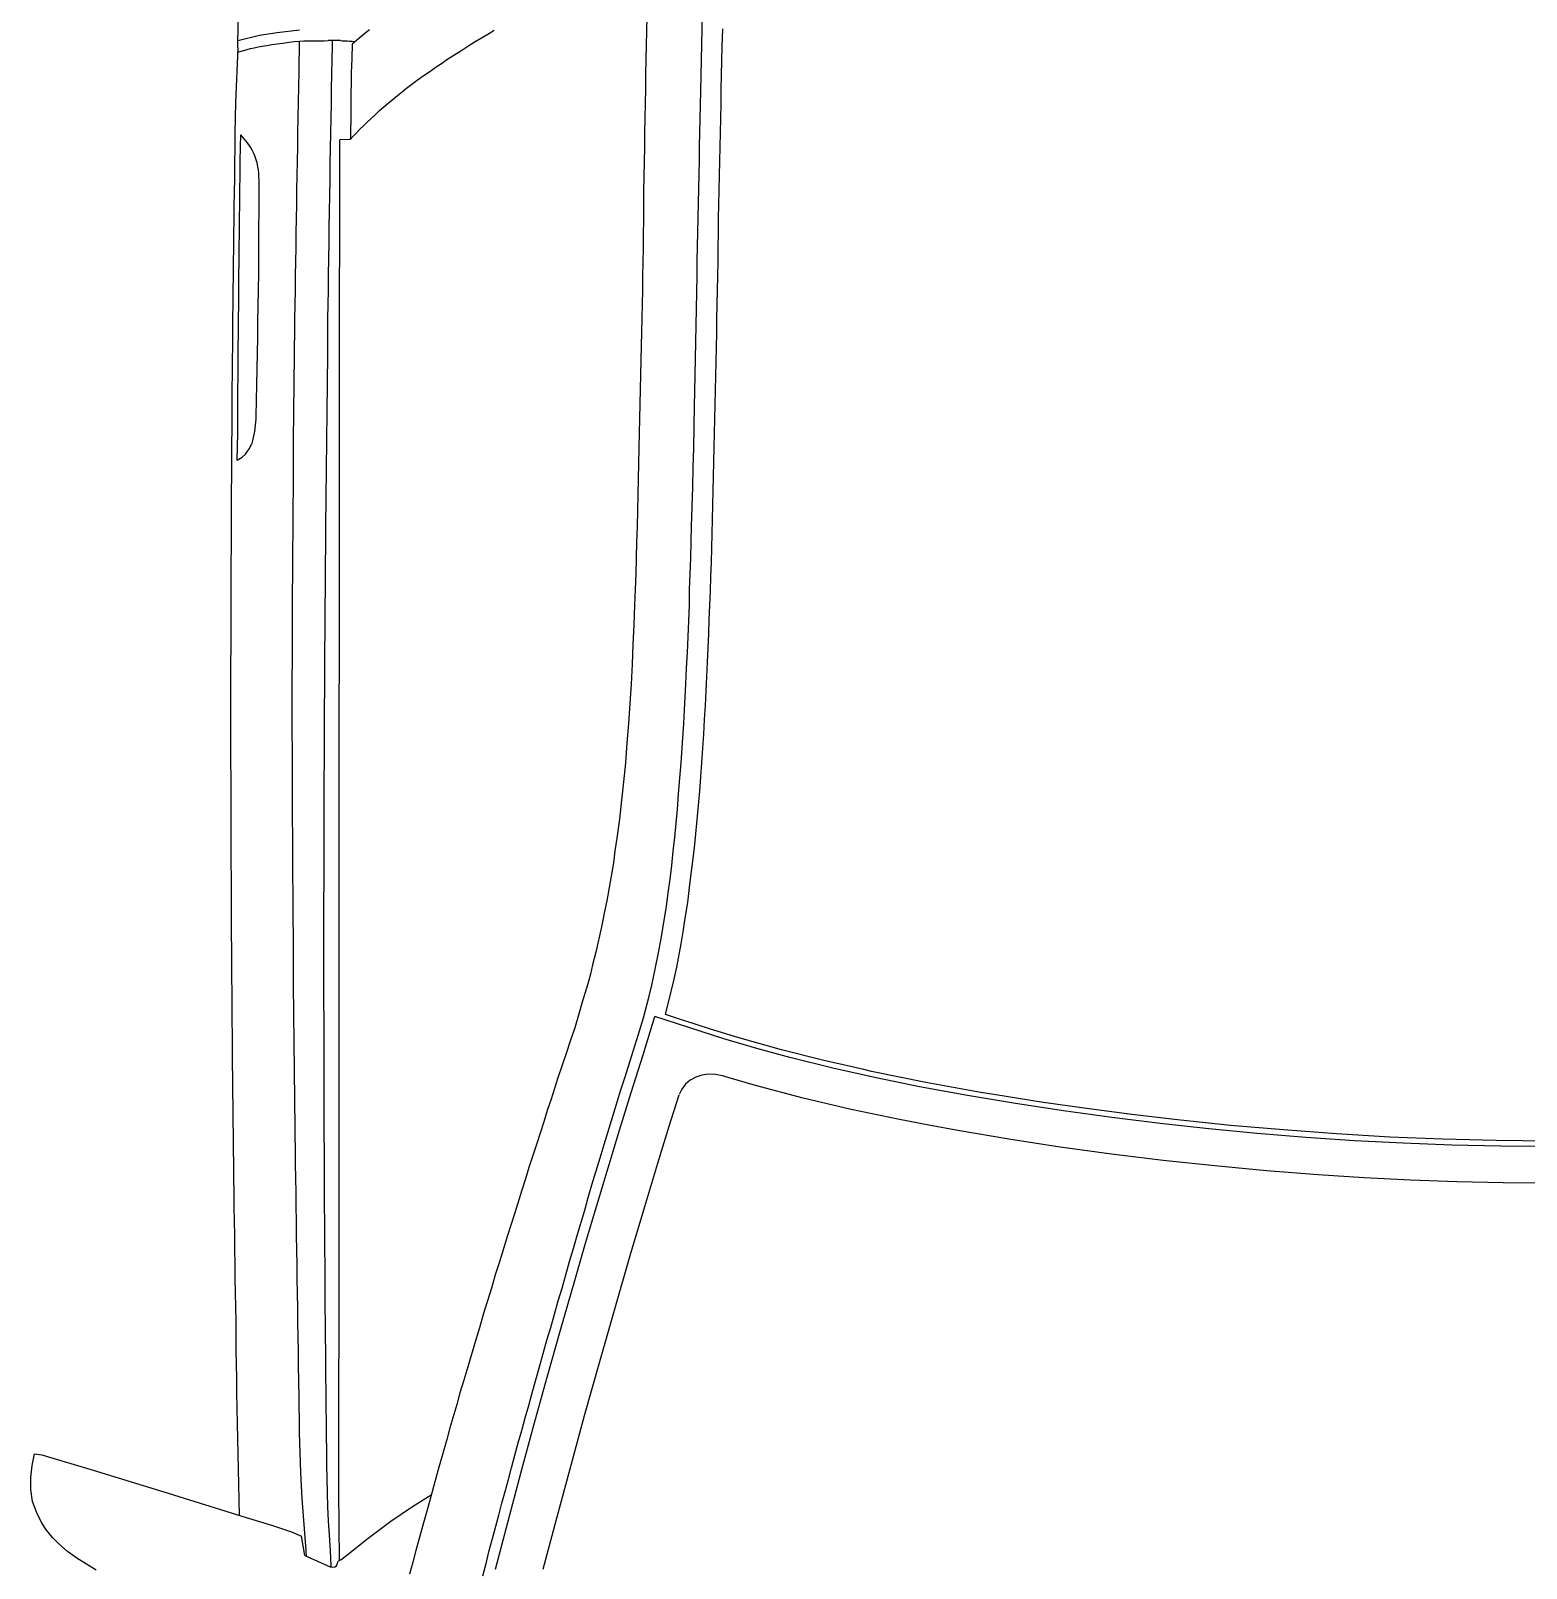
# Model space of a CAD drawing. Header units: millimetres. Extents: x -38686 to 870903, y -23218 to 232707.
# Drawn here: x 35961 to 36910, y 14974 to 15950 of the extents above; entities that cross this region are included whole.
import ezdxf

# ---------------------------------------------------------------- set-up
doc = ezdxf.new("R2010")
doc.units = ezdxf.units.MM
doc.header["$LTSCALE"] = 10
doc.layers.add('40 - Detail Outline', color=142, linetype='Continuous')

msp = doc.modelspace()

# ---------------------------------------------------------------- linework, layer by layer
at = {"layer": '40 - Detail Outline', "color": 252, "linetype": 'Continuous'}
for p, q in [((36092.38, 15938.695), (36092.98, 15986.695)), ((36386.18, 15911.295), (36387.78, 15984.895)), ((36351.98, 15958.295), (36351.78, 15949.295)), ((36117.38, 15948.295), (36106.18, 15946.495)), ((36131.58, 15949.895), (36117.38, 15948.295)), ((36172.98, 15947.895), (36170.38, 15945.695)), ((36175.98, 15950.095), (36172.98, 15947.895)), ((36250.98, 15947.495), (36255.18, 15949.895)), ((36351.78, 15949.295), (36351.58, 15940.495)), ((36399.78, 15939.495), (36400.18, 15950.895)), ((36092.38, 15938.695), (36090.78, 15904.095)), ((36092.254, 15935.973), (36100.38, 15938.295)), ((36106.18, 15946.495), (36092.437, 15943.223)), ((36100.38, 15938.295), (36102.78, 15938.695)), ((36102.78, 15938.695), (36105.18, 15939.295)), ((36105.18, 15939.295), (36107.78, 15939.895)), ((36107.78, 15939.895), (36110.78, 15940.295)), ((36110.78, 15940.295), (36113.98, 15940.895)), ((36113.98, 15940.895), (36117.38, 15941.295)), ((36117.38, 15941.295), (36120.98, 15941.695)), ((36120.98, 15941.695), (36124.98, 15942.295)), ((36124.98, 15942.295), (36128.18, 15942.695)), ((36128.18, 15942.695), (36131.58, 15942.895)), ((36131.18, 15923.695), (36131.58, 15942.895)), ((36131.58, 15942.895), (36134.18, 15943.095)), ((36134.18, 15943.095), (36139.38, 15943.095)), ((36139.38, 15943.095), (36141.98, 15943.295)), ((36141.98, 15943.295), (36147.18, 15943.295)), ((36147.18, 15943.295), (36149.78, 15943.495)), ((36157.58, 15943.495), (36149.78, 15943.495)), ((36151.78, 15912.695), (36152.38, 15940.295)), ((36152.38, 15940.295), (36152.38, 15943.495)), ((36157.58, 15943.495), (36158.58, 15943.295)), ((36158.58, 15943.295), (36159.78, 15943.095)), ((36159.78, 15943.095), (36161.98, 15943.095)), ((36161.98, 15943.095), (36163.18, 15942.895)), ((36163.18, 15942.895), (36164.98, 15942.895)), ((36164.98, 15941.095), (36164.78, 15931.895)), ((36167.58, 15943.495), (36164.98, 15941.095)), ((36164.98, 15942.895), (36165.78, 15942.695)), ((36165.78, 15942.695), (36166.78, 15942.695)), ((36170.38, 15945.695), (36167.58, 15943.495)), ((36233.98, 15936.895), (36238.38, 15939.895)), ((36238.38, 15939.895), (36242.98, 15942.695)), ((36242.98, 15942.695), (36250.98, 15947.495)), ((36351.58, 15940.495), (36351.38, 15931.295)), ((36399.58, 15930.495), (36399.78, 15939.495)), ((36164.78, 15931.895), (36164.38, 15922.695)), ((36218.18, 15926.695), (36221.58, 15928.895)), ((36221.58, 15928.895), (36224.98, 15931.295)), ((36224.98, 15931.295), (36229.38, 15934.095)), ((36229.38, 15934.095), (36233.98, 15936.895)), ((36351.38, 15931.295), (36351.18, 15921.895)), ((36399.38, 15921.295), (36399.58, 15930.495)), ((36130.98, 15913.895), (36131.18, 15923.695)), ((36164.38, 15922.695), (36163.98, 15904.295)), ((36205.38, 15917.495), (36208.58, 15919.895)), ((36208.58, 15919.895), (36214.98, 15924.295)), ((36214.98, 15924.295), (36218.18, 15926.695)), ((36351.18, 15921.895), (36351.18, 15912.695)), ((36399.18, 15912.295), (36399.38, 15921.295)), ((36130.78, 15904.295), (36130.98, 15913.895)), ((36151.78, 15903.295), (36151.78, 15912.695)), ((36193.78, 15908.495), (36196.58, 15910.895)), ((36196.58, 15910.895), (36199.38, 15913.095)), ((36199.38, 15913.095), (36205.38, 15917.495)), ((36351.18, 15912.695), (36350.98, 15903.495)), ((36385.38, 15876.095), (36386.18, 15911.295)), ((36399.18, 15903.095), (36399.18, 15912.295)), ((36090.78, 15904.095), (36090.38, 15884.895)), ((36130.58, 15894.495), (36130.78, 15904.295)), ((36151.38, 15884.895), (36151.78, 15903.295)), ((36163.98, 15904.295), (36163.98, 15894.695)), ((36182.18, 15898.895), (36187.78, 15903.695)), ((36187.78, 15903.695), (36193.78, 15908.495)), ((36350.98, 15903.495), (36350.78, 15894.095)), ((36398.98, 15894.095), (36399.18, 15903.095)), ((36130.38, 15884.895), (36130.58, 15894.495)), ((36163.98, 15894.695), (36163.78, 15884.895)), ((36171.98, 15889.095), (36174.38, 15891.495)), ((36174.38, 15891.495), (36179.58, 15896.295)), ((36179.58, 15896.295), (36182.18, 15898.895)), ((36350.78, 15894.095), (36350.58, 15884.895)), ((36398.78, 15884.895), (36398.98, 15894.095)), ((36090.38, 15884.895), (36090.38, 15875.295)), ((36093.98, 15875.895), (36094.151, 15883.57)), ((36098.38, 15878.495), (36094.151, 15883.57)), ((36130.38, 15875.895), (36130.38, 15884.895)), ((36150.98, 15864.895), (36151.38, 15884.895)), ((36162.98, 15880.495), (36157.18, 15880.295)), ((36157.18, 15804.095), (36157.18, 15880.295)), ((36162.98, 15880.695), (36163.78, 15880.695)), ((36163.78, 15884.895), (36163.78, 15880.695)), ((36163.78, 15880.695), (36165.78, 15882.895)), ((36165.78, 15882.895), (36167.78, 15884.895)), ((36167.78, 15884.895), (36169.78, 15887.095)), ((36169.78, 15887.095), (36171.98, 15889.095)), ((36350.58, 15884.895), (36350.58, 15875.695)), ((36398.58, 15875.895), (36398.78, 15884.895)), ((36090.38, 15875.295), (36090.18, 15865.695)), ((36093.78, 15866.695), (36093.98, 15875.895)), ((36100.38, 15875.695), (36098.38, 15878.495)), ((36101.38, 15873.895), (36100.38, 15875.695)), ((36102.58, 15871.695), (36101.38, 15873.895)), ((36103.18, 15870.095), (36102.58, 15871.695)), ((36103.98, 15867.695), (36103.18, 15870.095)), ((36130.18, 15866.695), (36130.38, 15875.895)), ((36350.58, 15875.695), (36350.38, 15866.295)), ((36385.38, 15867.295), (36385.38, 15876.095)), ((36398.38, 15866.695), (36398.58, 15875.895)), ((36090.18, 15865.695), (36090.18, 15855.895)), ((36093.78, 15857.695), (36093.78, 15866.695)), ((36104.58, 15865.695), (36103.98, 15867.695)), ((36104.98, 15863.295), (36104.58, 15865.695)), ((36105.38, 15861.295), (36104.98, 15863.295)), ((36105.58, 15858.895), (36105.38, 15861.295)), ((36129.98, 15857.695), (36130.18, 15866.695)), ((36150.98, 15854.895), (36150.98, 15864.895)), ((36350.38, 15866.295), (36349.98, 15847.895)), ((36385.18, 15858.495), (36385.38, 15867.295)), ((36398.18, 15857.695), (36398.38, 15866.695)), ((36090.18, 15855.895), (36089.78, 15838.295)), ((36093.58, 15848.495), (36093.78, 15857.695)), ((36105.78, 15856.895), (36105.58, 15858.895)), ((36105.98, 15854.695), (36105.78, 15856.895)), ((36105.98, 15833.895), (36105.98, 15854.695)), ((36129.78, 15848.495), (36129.98, 15857.695)), ((36150.38, 15824.895), (36150.98, 15854.895)), ((36383.98, 15803.295), (36385.18, 15858.495)), ((36397.98, 15848.495), (36398.18, 15857.695)), ((36093.58, 15839.495), (36093.58, 15848.495)), ((36129.78, 15839.495), (36129.78, 15848.495)), ((36349.98, 15847.895), (36349.98, 15838.495)), ((36397.78, 15839.495), (36397.98, 15848.495)), ((36089.78, 15838.295), (36089.78, 15829.295)), ((36093.38, 15830.295), (36093.58, 15839.495)), ((36105.78, 15825.695), (36105.98, 15833.895)), ((36129.58, 15830.295), (36129.78, 15839.495)), ((36349.98, 15838.495), (36349.78, 15829.295)), ((36397.58, 15830.295), (36397.78, 15839.495)), ((36089.78, 15829.295), (36089.58, 15820.495)), ((36093.18, 15812.095), (36093.38, 15821.295)), ((36093.38, 15821.295), (36093.38, 15830.295)), ((36105.78, 15817.495), (36105.78, 15825.695)), ((36129.38, 15821.295), (36129.58, 15830.295)), ((36129.38, 15812.095), (36129.38, 15821.295)), ((36150.38, 15814.895), (36150.38, 15824.895)), ((36349.78, 15829.295), (36349.58, 15820.495)), ((36397.38, 15812.095), (36397.58, 15821.295)), ((36397.58, 15821.295), (36397.58, 15830.295)), ((36089.58, 15811.495), (36089.38, 15802.695)), ((36089.58, 15820.495), (36089.58, 15811.495)), ((36093.18, 15803.095), (36093.18, 15812.095)), ((36105.58, 15806.695), (36105.78, 15817.495)), ((36128.98, 15794.095), (36129.38, 15812.095)), ((36149.98, 15794.895), (36150.38, 15814.895)), ((36349.58, 15811.495), (36349.18, 15793.895)), ((36349.58, 15820.495), (36349.58, 15811.495)), ((36397.18, 15803.095), (36397.38, 15812.095)), ((36089.38, 15802.695), (36089.38, 15793.895)), ((36092.98, 15794.095), (36093.18, 15803.095)), ((36105.58, 15795.895), (36105.58, 15806.695)), ((36156.98, 15794.495), (36157.18, 15804.095)), ((36383.98, 15794.095), (36383.98, 15803.295)), ((36396.98, 15793.895), (36397.18, 15803.095)), ((36089.38, 15793.895), (36089.18, 15784.895)), ((36092.98, 15775.895), (36092.98, 15794.095)), ((36105.38, 15784.895), (36105.58, 15795.895)), ((36128.98, 15784.895), (36128.98, 15794.095)), ((36149.98, 15784.895), (36149.98, 15794.895)), ((36156.98, 15539.495), (36156.98, 15794.495)), ((36349.18, 15793.895), (36349.18, 15784.895)), ((36382.38, 15720.495), (36383.98, 15794.095)), ((36396.58, 15775.895), (36396.98, 15793.895)), ((36089.18, 15784.895), (36089.18, 15776.095)), ((36104.98, 15764.895), (36105.38, 15784.895)), ((36128.78, 15775.895), (36128.98, 15784.895)), ((36149.78, 15775.895), (36149.98, 15784.895)), ((36349.18, 15784.895), (36348.98, 15776.095)), ((36089.18, 15776.095), (36088.98, 15767.095)), ((36092.78, 15766.695), (36092.98, 15775.895)), ((36128.58, 15766.695), (36128.78, 15775.895)), ((36149.58, 15766.695), (36149.78, 15775.895)), ((36348.98, 15776.095), (36348.78, 15767.095)), ((36396.38, 15766.695), (36396.58, 15775.895)), ((36088.98, 15767.095), (36088.98, 15749.295)), ((36092.78, 15757.695), (36092.78, 15766.695)), ((36104.98, 15754.895), (36104.98, 15764.895)), ((36128.58, 15757.695), (36128.58, 15766.695)), ((36149.58, 15757.695), (36149.58, 15766.695)), ((36348.78, 15767.095), (36348.38, 15749.495)), ((36396.38, 15757.695), (36396.38, 15766.695)), ((36092.58, 15748.495), (36092.78, 15757.695)), ((36104.18, 15714.895), (36104.98, 15754.895)), ((36128.38, 15748.495), (36128.58, 15757.695)), ((36149.38, 15748.495), (36149.58, 15757.695)), ((36396.18, 15748.695), (36396.38, 15757.695)), ((36088.98, 15749.295), (36088.78, 15740.495)), ((36092.58, 15730.495), (36092.58, 15748.495)), ((36128.38, 15739.495), (36128.38, 15748.495)), ((36149.38, 15739.495), (36149.38, 15748.495)), ((36348.38, 15749.495), (36348.18, 15740.495)), ((36395.98, 15739.495), (36396.18, 15748.695)), ((36088.78, 15740.495), (36088.78, 15731.695)), ((36128.18, 15730.295), (36128.38, 15739.495)), ((36149.18, 15730.295), (36149.38, 15739.495)), ((36348.18, 15740.495), (36347.98, 15731.295)), ((36395.78, 15730.495), (36395.98, 15739.495)), ((36088.78, 15731.695), (36088.58, 15722.695)), ((36092.38, 15721.295), (36092.58, 15730.495)), ((36128.18, 15721.295), (36128.18, 15730.295)), ((36149.18, 15721.295), (36149.18, 15730.295)), ((36347.98, 15731.295), (36347.78, 15721.895)), ((36395.58, 15721.295), (36395.78, 15730.495)), ((36088.58, 15722.695), (36088.58, 15699.495)), ((36092.38, 15694.095), (36092.38, 15721.295)), ((36103.98, 15705.095), (36104.18, 15714.895)), ((36127.98, 15712.095), (36128.18, 15721.295)), ((36148.98, 15712.095), (36149.18, 15721.295)), ((36347.78, 15721.895), (36347.38, 15703.495)), ((36382.18, 15711.495), (36382.38, 15720.495)), ((36395.38, 15712.295), (36395.58, 15721.295)), ((36103.98, 15703.095), (36103.98, 15705.095)), ((36127.98, 15703.095), (36127.98, 15712.095)), ((36148.98, 15703.095), (36148.98, 15712.095)), ((36381.98, 15698.095), (36382.18, 15711.495)), ((36395.18, 15703.095), (36395.38, 15712.295)), ((36088.58, 15699.495), (36088.38, 15684.895)), ((36092.008, 15676.992), (36092.38, 15694.095)), ((36102.38, 15691.295), (36103.18, 15695.295)), ((36103.18, 15695.295), (36103.58, 15699.295)), ((36103.58, 15699.295), (36103.78, 15701.095)), ((36103.78, 15701.095), (36103.98, 15703.095)), ((36127.78, 15694.095), (36127.98, 15703.095)), ((36127.78, 15684.895), (36127.78, 15694.095)), ((36148.78, 15694.095), (36148.98, 15703.095)), ((36148.78, 15684.895), (36148.78, 15694.095)), ((36347.18, 15694.095), (36346.98, 15684.895)), ((36347.38, 15703.495), (36347.18, 15694.095)), ((36381.78, 15684.895), (36381.98, 15698.095)), ((36394.78, 15684.895), (36394.98, 15694.095)), ((36394.98, 15694.095), (36395.18, 15703.095)), ((36088.38, 15684.695), (36088.38, 15666.695)), ((36098.38, 15682.695), (36099.78, 15684.495)), ((36099.78, 15684.495), (36100.18, 15685.495)), ((36100.18, 15685.495), (36100.78, 15686.495)), ((36100.78, 15686.495), (36101.38, 15687.895)), ((36101.38, 15687.895), (36101.78, 15689.495)), ((36101.78, 15689.495), (36102.38, 15691.295)), ((36127.58, 15675.895), (36127.78, 15684.895)), ((36148.58, 15675.895), (36148.78, 15684.895)), ((36346.98, 15684.895), (36346.58, 15664.895)), ((36381.38, 15672.495), (36381.78, 15684.895)), ((36394.58, 15675.895), (36394.78, 15684.895)), ((36092.008, 15676.992), (36095.18, 15678.895)), ((36095.18, 15678.895), (36097.18, 15680.895)), ((36097.18, 15680.895), (36098.38, 15682.695)), ((36127.58, 15657.695), (36127.58, 15675.895)), ((36148.58, 15666.695), (36148.58, 15675.895)), ((36394.38, 15666.695), (36394.58, 15675.895)), ((36088.38, 15666.695), (36088.18, 15657.495)), ((36148.38, 15657.695), (36148.58, 15666.695)), ((36346.58, 15664.895), (36346.18, 15654.895)), ((36381.18, 15659.895), (36381.38, 15672.495)), ((36394.18, 15657.695), (36394.38, 15666.695)), ((36088.18, 15657.495), (36088.18, 15621.295)), ((36127.38, 15648.495), (36127.58, 15657.695)), ((36148.38, 15648.495), (36148.38, 15657.695)), ((36380.38, 15635.095), (36381.18, 15659.895)), ((36393.98, 15648.495), (36394.18, 15657.695)), ((36127.38, 15630.295), (36127.38, 15648.495)), ((36148.18, 15639.495), (36148.38, 15648.495)), ((36346.18, 15654.895), (36345.78, 15634.895)), ((36393.58, 15639.495), (36393.98, 15648.495)), ((36148.18, 15621.295), (36148.18, 15639.495)), ((36393.38, 15630.295), (36393.58, 15639.495)), ((36127.18, 15621.295), (36127.38, 15630.295)), ((36345.78, 15634.895), (36345.38, 15624.895)), ((36380.18, 15625.095), (36380.38, 15635.095)), ((36393.18, 15621.295), (36393.38, 15630.295)), ((36088.18, 15621.295), (36087.98, 15612.095)), ((36127.18, 15603.095), (36127.18, 15621.295)), ((36147.98, 15612.095), (36148.18, 15621.295)), ((36345.38, 15624.895), (36344.98, 15604.895)), ((36379.98, 15614.895), (36380.18, 15625.095)), ((36392.98, 15612.095), (36393.18, 15621.295)), ((36087.98, 15612.095), (36087.98, 15557.695)), ((36147.98, 15594.095), (36147.98, 15612.095)), ((36379.18, 15594.895), (36379.98, 15614.895)), ((36392.58, 15603.095), (36392.98, 15612.095)), ((36126.98, 15594.095), (36127.18, 15603.095)), ((36344.98, 15604.895), (36344.18, 15584.895)), ((36392.38, 15593.895), (36392.58, 15603.095)), ((36126.98, 15548.495), (36126.98, 15594.095)), ((36147.78, 15584.895), (36147.98, 15594.095)), ((36378.98, 15584.895), (36379.18, 15594.895)), ((36391.58, 15575.895), (36392.38, 15593.895)), ((36147.78, 15566.695), (36147.78, 15584.895)), ((36344.18, 15584.895), (36343.78, 15572.495)), ((36377.78, 15554.895), (36378.98, 15584.895)), ((36343.78, 15572.495), (36343.18, 15559.895)), ((36391.38, 15566.695), (36391.58, 15575.895)), ((36087.98, 15557.695), (36087.78, 15548.495)), ((36147.58, 15557.695), (36147.78, 15566.695)), ((36147.58, 15530.295), (36147.58, 15557.695)), ((36343.18, 15559.895), (36342.58, 15547.495)), ((36390.58, 15548.695), (36391.38, 15566.695)), ((36087.78, 15548.495), (36087.78, 15484.895)), ((36126.78, 15539.495), (36126.98, 15548.495)), ((36377.18, 15544.895), (36377.78, 15554.895)), ((36390.18, 15539.495), (36390.58, 15548.695)), ((36126.78, 15503.095), (36126.78, 15539.495)), ((36156.78, 15530.295), (36156.98, 15539.495)), ((36342.58, 15547.495), (36341.98, 15534.895)), ((36376.78, 15534.895), (36377.18, 15544.895)), ((36389.58, 15530.495), (36390.18, 15539.495)), ((36147.38, 15521.295), (36147.58, 15530.295)), ((36156.78, 15321.295), (36156.78, 15530.295)), ((36341.98, 15534.895), (36341.18, 15522.495)), ((36376.18, 15522.495), (36376.78, 15534.895)), ((36389.18, 15521.295), (36389.58, 15530.495)), ((36147.38, 15484.895), (36147.38, 15521.295)), ((36341.18, 15522.495), (36340.38, 15509.895)), ((36375.38, 15509.895), (36376.18, 15522.495)), ((36388.58, 15512.295), (36389.18, 15521.295)), ((36340.38, 15509.895), (36339.38, 15497.495)), ((36374.58, 15497.495), (36375.38, 15509.895)), ((36388.18, 15503.095), (36388.58, 15512.295)), ((36126.98, 15494.095), (36126.78, 15503.095)), ((36387.58, 15494.095), (36388.18, 15503.095)), ((36126.98, 15448.495), (36126.98, 15494.095)), ((36339.38, 15497.495), (36338.38, 15484.895)), ((36373.78, 15484.895), (36374.58, 15497.495)), ((36386.98, 15484.895), (36387.58, 15494.095)), ((36087.78, 15484.895), (36087.98, 15475.895)), ((36147.18, 15475.495), (36147.38, 15484.895)), ((36338.38, 15484.895), (36337.18, 15472.895)), ((36372.98, 15475.095), (36373.78, 15484.895)), ((36386.18, 15475.895), (36386.98, 15484.895)), ((36087.98, 15475.895), (36087.98, 15421.295)), ((36147.18, 15409.095), (36147.18, 15475.495)), ((36337.18, 15472.895), (36335.98, 15461.095)), ((36372.18, 15465.095), (36372.98, 15475.095)), ((36385.58, 15466.895), (36386.18, 15475.895)), ((36335.98, 15461.095), (36334.58, 15449.095)), ((36371.38, 15455.295), (36372.18, 15465.095)), ((36383.18, 15439.895), (36385.58, 15466.895)), ((36370.58, 15446.495), (36371.38, 15455.295)), ((36127.18, 15439.495), (36126.98, 15448.495)), ((36334.58, 15449.095), (36332.98, 15437.095)), ((36369.78, 15437.495), (36370.58, 15446.495)), ((36127.18, 15412.095), (36127.18, 15439.495)), ((36332.98, 15437.095), (36331.78, 15429.095)), ((36368.78, 15428.695), (36369.78, 15437.495)), ((36379.38, 15407.695), (36382.18, 15430.895)), ((36382.18, 15430.895), (36383.18, 15439.895)), ((36087.98, 15421.295), (36088.18, 15412.095)), ((36330.78, 15421.295), (36326.58, 15397.295)), ((36331.78, 15429.095), (36330.78, 15421.295)), ((36367.78, 15419.695), (36368.78, 15428.695)), ((36088.18, 15412.095), (36088.18, 15375.895)), ((36127.38, 15403.095), (36127.18, 15412.095)), ((36365.58, 15402.295), (36366.78, 15411.095)), ((36366.78, 15411.095), (36367.78, 15419.695)), ((36127.38, 15384.895), (36127.38, 15403.095)), ((36146.98, 15397.095), (36147.18, 15409.095)), ((36364.38, 15393.695), (36365.58, 15402.295)), ((36377.98, 15396.295), (36379.38, 15407.695)), ((36146.98, 15332.295), (36146.98, 15397.095)), ((36326.58, 15397.295), (36324.98, 15389.495)), ((36362.98, 15384.895), (36364.38, 15393.695)), ((36376.18, 15384.895), (36377.98, 15396.295)), ((36127.58, 15375.895), (36127.38, 15384.895)), ((36323.98, 15384.895), (36323.18, 15380.695)), ((36324.98, 15389.495), (36323.98, 15384.895)), ((36361.38, 15374.495), (36362.98, 15384.895)), ((36374.98, 15377.495), (36376.18, 15384.895)), ((36088.18, 15375.895), (36088.38, 15366.695)), ((36127.58, 15366.695), (36127.58, 15375.895)), ((36323.18, 15380.695), (36319.58, 15364.695)), ((36359.38, 15364.295), (36361.38, 15374.495)), ((36373.78, 15369.895), (36374.98, 15377.495)), ((36088.38, 15366.695), (36088.38, 15348.495)), ((36127.78, 15357.695), (36127.58, 15366.695)), ((36319.58, 15364.695), (36317.58, 15356.695)), ((36357.38, 15353.895), (36359.38, 15364.295)), ((36370.98, 15355.095), (36373.78, 15369.895)), ((36127.78, 15339.495), (36127.78, 15357.695)), ((36317.58, 15356.695), (36316.18, 15350.695)), ((36355.18, 15343.695), (36357.38, 15353.895)), ((36369.38, 15347.495), (36370.98, 15355.095)), ((36088.38, 15348.495), (36088.58, 15339.495)), ((36314.58, 15344.495), (36310.98, 15332.895)), ((36316.18, 15350.695), (36314.58, 15344.495)), ((36353.38, 15336.695), (36355.18, 15343.695)), ((36365.78, 15332.695), (36369.38, 15347.495)), ((36088.58, 15339.495), (36088.58, 15321.295)), ((36127.98, 15330.295), (36127.78, 15339.495)), ((36349.78, 15323.095), (36353.38, 15336.695)), ((36127.98, 15321.295), (36127.98, 15330.295)), ((36147.18, 15322.695), (36146.98, 15332.295)), ((36308.58, 15324.695), (36306.18, 15316.695)), ((36310.98, 15332.895), (36308.58, 15324.695)), ((36349.68, 15299.595), (36356.98, 15323.795)), ((36400.88, 15309.695), (36356.98, 15323.795)), ((36363.78, 15325.295), (36365.78, 15332.695)), ((36374.58, 15321.595), (36363.88, 15325.195)), ((36088.58, 15321.295), (36088.78, 15312.095)), ((36128.18, 15312.095), (36127.98, 15321.295)), ((36147.18, 15248.495), (36147.18, 15322.695)), ((36156.58, 15312.095), (36156.78, 15321.295)), ((36306.18, 15316.695), (36303.58, 15308.895)), ((36346.78, 15312.695), (36349.78, 15323.095)), ((36375.38, 15321.395), (36374.58, 15321.595)), ((36392.48, 15315.795), (36375.38, 15321.395)), ((36409.78, 15310.495), (36392.48, 15315.795)), ((36088.78, 15312.095), (36088.78, 15294.095)), ((36128.18, 15303.095), (36128.18, 15312.095)), ((36156.58, 15111.095), (36156.58, 15312.095)), ((36303.58, 15308.895), (36300.98, 15300.895)), ((36343.58, 15302.495), (36346.78, 15312.695)), ((36421.78, 15303.595), (36400.88, 15309.695)), ((36437.48, 15302.695), (36409.78, 15310.495)), ((36088.78, 15294.095), (36088.98, 15284.895)), ((36128.38, 15294.095), (36128.18, 15303.095)), ((36128.38, 15284.895), (36128.38, 15294.095)), ((36300.98, 15300.895), (36298.18, 15292.895)), ((36337.98, 15284.895), (36343.58, 15302.495)), ((36342.08, 15275.595), (36349.68, 15299.595)), ((36442.78, 15297.895), (36421.78, 15303.595)), ((36463.48, 15296.095), (36437.48, 15302.695)), ((36470.08, 15291.095), (36442.78, 15297.895)), ((36489.68, 15290.095), (36463.48, 15296.095)), ((36088.98, 15284.895), (36088.98, 15275.895)), ((36128.58, 15275.895), (36128.38, 15284.895)), ((36295.58, 15284.895), (36291.18, 15271.295)), ((36298.18, 15292.895), (36295.58, 15284.895)), ((36335.38, 15276.695), (36337.98, 15284.895)), ((36383.08, 15285.395), (36379.58, 15283.395)), ((36386.98, 15286.695), (36383.08, 15285.395)), ((36391.08, 15287.195), (36386.98, 15286.695)), ((36395.48, 15287.095), (36391.08, 15287.195)), ((36400.08, 15286.095), (36395.48, 15287.095)), ((36404.28, 15284.895), (36399.98, 15286.095)), ((36414.38, 15281.995), (36404.28, 15284.895)), ((36497.58, 15284.895), (36470.08, 15291.095)), ((36494.58, 15288.995), (36489.68, 15290.095)), ((36529.18, 15281.995), (36494.58, 15288.995)), ((36525.18, 15279.295), (36497.58, 15284.895)), ((36088.98, 15275.895), (36089.18, 15266.695)), ((36128.58, 15266.695), (36128.58, 15275.895)), ((36332.78, 15268.295), (36335.38, 15276.695)), ((36334.68, 15251.595), (36342.08, 15275.595)), ((36374.18, 15277.795), (36372.58, 15274.295)), ((36376.58, 15280.895), (36374.18, 15277.795)), ((36379.58, 15283.395), (36376.58, 15280.895)), ((36421.08, 15280.095), (36414.38, 15281.995)), ((36451.28, 15272.095), (36421.08, 15280.095)), ((36555.58, 15273.695), (36525.18, 15279.295)), ((36563.98, 15275.695), (36529.18, 15281.995)), ((36573.58, 15274.095), (36563.98, 15275.695)), ((36089.18, 15266.695), (36089.18, 15257.695)), ((36128.78, 15257.695), (36128.58, 15266.695)), ((36291.18, 15271.295), (36288.78, 15264.095)), ((36324.98, 15242.495), (36332.78, 15268.295)), ((36366.18, 15254.195), (36372.48, 15274.195)), ((36481.68, 15264.895), (36451.28, 15272.095)), ((36512.38, 15258.395), (36481.68, 15264.895)), ((36586.08, 15268.595), (36555.58, 15273.695)), ((36602.28, 15269.495), (36573.58, 15274.095)), ((36616.58, 15263.895), (36586.08, 15268.595)), ((36631.08, 15265.395), (36602.28, 15269.495)), ((36659.98, 15261.595), (36631.08, 15265.395)), ((36089.18, 15257.695), (36089.38, 15248.495)), ((36128.78, 15248.495), (36128.78, 15257.695)), ((36286.58, 15256.895), (36284.18, 15249.695)), ((36288.78, 15264.095), (36286.58, 15256.895)), ((36530.98, 15254.795), (36512.38, 15258.395)), ((36647.28, 15259.695), (36616.58, 15263.895)), ((36677.98, 15255.995), (36647.28, 15259.695)), ((36688.88, 15258.195), (36659.98, 15261.595)), ((36708.68, 15252.595), (36677.98, 15255.995)), ((36722.48, 15254.695), (36688.88, 15258.195)), ((36089.38, 15248.495), (36089.38, 15239.495)), ((36128.98, 15239.495), (36128.78, 15248.495)), ((36147.38, 15239.495), (36147.18, 15248.495)), ((36284.18, 15249.695), (36281.98, 15242.495)), ((36327.38, 15227.695), (36334.68, 15251.595)), ((36358.98, 15230.695), (36366.18, 15254.195)), ((36549.48, 15251.395), (36530.98, 15254.795)), ((36581.88, 15245.895), (36549.48, 15251.395)), ((36614.38, 15240.995), (36581.88, 15245.895)), ((36739.48, 15249.595), (36708.68, 15252.595)), ((36756.18, 15251.795), (36722.48, 15254.695)), ((36770.38, 15247.095), (36739.48, 15249.595)), ((36789.88, 15249.295), (36756.18, 15251.795)), ((36801.28, 15244.995), (36770.38, 15247.095)), ((36823.58, 15247.295), (36789.88, 15249.295)), ((36857.38, 15245.895), (36823.58, 15247.295)), ((36891.18, 15245.095), (36857.38, 15245.895)), ((36089.38, 15239.495), (36089.58, 15230.295)), ((36128.98, 15230.295), (36128.98, 15239.495)), ((36147.38, 15203.095), (36147.38, 15239.495)), ((36281.98, 15242.495), (36277.18, 15228.095)), ((36322.38, 15234.095), (36324.98, 15242.495)), ((36646.98, 15236.495), (36614.38, 15240.995)), ((36679.68, 15232.495), (36646.98, 15236.495)), ((36832.18, 15243.395), (36801.28, 15244.995)), ((36863.08, 15242.195), (36832.18, 15243.395)), ((36894.08, 15241.495), (36863.08, 15242.195)), ((36924.98, 15244.795), (36891.18, 15245.095)), ((36924.98, 15241.295), (36894.08, 15241.495)), ((36089.58, 15230.295), (36089.58, 15221.295)), ((36129.18, 15221.295), (36128.98, 15230.295)), ((36277.18, 15228.095), (36274.98, 15220.895)), ((36317.18, 15216.895), (36322.38, 15234.095)), ((36320.18, 15203.895), (36327.38, 15227.695)), ((36350.68, 15203.195), (36358.98, 15230.695)), ((36712.48, 15228.995), (36679.68, 15232.495)), ((36745.28, 15225.895), (36712.48, 15228.995)), ((36778.08, 15223.395), (36745.28, 15225.895)), ((36089.58, 15221.295), (36089.78, 15212.095)), ((36129.38, 15212.095), (36129.18, 15221.295)), ((36274.98, 15220.895), (36272.58, 15213.695)), ((36314.78, 15208.895), (36317.18, 15216.895)), ((36807.38, 15221.495), (36778.08, 15223.395)), ((36836.78, 15219.995), (36807.38, 15221.495)), ((36866.18, 15218.995), (36836.78, 15219.995)), ((36895.58, 15218.295), (36866.18, 15218.995)), ((36924.98, 15218.095), (36895.58, 15218.295)), ((36089.78, 15212.095), (36089.78, 15203.095)), ((36129.38, 15203.095), (36129.38, 15212.095)), ((36272.58, 15213.695), (36268.18, 15199.295)), ((36312.58, 15200.895), (36314.78, 15208.895)), ((36089.78, 15203.095), (36089.98, 15194.095)), ((36129.58, 15194.095), (36129.38, 15203.095)), ((36147.58, 15194.095), (36147.38, 15203.095)), ((36268.18, 15199.295), (36265.78, 15192.095)), ((36307.78, 15184.895), (36312.58, 15200.895)), ((36313.08, 15179.995), (36320.18, 15203.895)), ((36341.48, 15172.095), (36350.68, 15203.195)), ((36089.98, 15194.095), (36090.18, 15184.895)), ((36129.58, 15184.895), (36129.58, 15194.095)), ((36147.58, 15175.695), (36147.58, 15194.095)), ((36265.78, 15192.095), (36263.58, 15184.895)), ((36090.18, 15184.895), (36090.18, 15175.895)), ((36129.98, 15166.495), (36129.58, 15184.895)), ((36263.58, 15184.895), (36258.38, 15168.095)), ((36305.38, 15176.495), (36307.78, 15184.895)), ((36306.18, 15156.295), (36313.08, 15179.995)), ((36090.18, 15175.895), (36090.38, 15166.695)), ((36147.78, 15166.495), (36147.58, 15175.695)), ((36258.38, 15168.095), (36255.78, 15159.895)), ((36298.18, 15151.495), (36302.98, 15168.295)), ((36302.98, 15168.295), (36305.38, 15176.495)), ((36331.88, 15138.895), (36341.48, 15172.095)), ((36090.38, 15166.695), (36090.38, 15157.695)), ((36090.38, 15157.695), (36090.58, 15148.495)), ((36129.98, 15157.295), (36129.98, 15166.495)), ((36130.38, 15138.895), (36129.98, 15157.295)), ((36147.78, 15138.895), (36147.78, 15166.495)), ((36255.78, 15159.895), (36253.38, 15151.495)), ((36090.58, 15148.495), (36090.78, 15139.495)), ((36253.38, 15151.495), (36248.18, 15134.695)), ((36295.78, 15143.295), (36298.18, 15151.495)), ((36297.38, 15125.595), (36306.18, 15156.295)), ((36090.78, 15139.495), (36090.98, 15130.295)), ((36130.38, 15129.695), (36130.38, 15138.895)), ((36147.98, 15129.695), (36147.78, 15138.895)), ((36290.98, 15126.495), (36295.78, 15143.295)), ((36322.08, 15104.795), (36331.88, 15138.895)), ((36090.98, 15130.295), (36090.98, 15121.295)), ((36130.58, 15120.295), (36130.38, 15129.695)), ((36147.98, 15120.295), (36147.98, 15129.695)), ((36248.18, 15134.695), (36245.78, 15126.295)), ((36090.98, 15121.295), (36091.18, 15112.095)), ((36130.78, 15111.095), (36130.58, 15120.295)), ((36148.18, 15111.095), (36147.98, 15120.295)), ((36245.78, 15126.295), (36243.18, 15117.895)), ((36283.78, 15101.495), (36288.58, 15118.295)), ((36288.58, 15118.295), (36290.98, 15126.495)), ((36288.68, 15094.895), (36297.38, 15125.595)), ((36091.18, 15112.095), (36091.58, 15094.095)), ((36130.78, 15101.895), (36130.78, 15111.095)), ((36148.18, 15092.695), (36148.18, 15111.095)), ((36156.38, 15101.895), (36156.58, 15111.095)), ((36243.18, 15117.895), (36238.38, 15101.495)), ((36130.98, 15092.695), (36130.78, 15101.895)), ((36156.38, 15017.295), (36156.38, 15101.895)), ((36238.38, 15101.495), (36235.78, 15093.095)), ((36281.58, 15093.295), (36283.78, 15101.495)), ((36312.48, 15070.495), (36322.08, 15104.795)), ((36091.58, 15094.095), (36091.58, 15084.895)), ((36130.98, 15088.895), (36130.98, 15092.695)), ((36148.38, 15088.895), (36148.18, 15092.695)), ((36235.78, 15093.095), (36233.38, 15084.895)), ((36279.18, 15084.895), (36281.58, 15093.295)), ((36280.28, 15064.395), (36288.68, 15094.895)), ((36091.58, 15084.895), (36091.78, 15075.295)), ((36131.18, 15084.895), (36130.98, 15088.895)), ((36131.58, 15059.695), (36131.18, 15084.895)), ((36148.38, 15075.695), (36148.38, 15088.895)), ((36233.38, 15084.895), (36231.38, 15077.495)), ((36276.98, 15076.895), (36279.18, 15084.895)), ((36091.78, 15075.295), (36091.98, 15065.495)), ((36148.58, 15066.695), (36148.38, 15075.695)), ((36231.38, 15077.495), (36226.98, 15062.695)), ((36274.78, 15069.095), (36276.98, 15076.895)), ((36303.28, 15036.795), (36312.48, 15070.495)), ((36091.98, 15065.495), (36092.18, 15055.895)), ((36131.98, 15046.895), (36131.58, 15059.695)), ((36148.58, 15057.495), (36148.58, 15066.695)), ((36226.98, 15062.695), (36224.98, 15055.295)), ((36270.38, 15053.295), (36272.58, 15061.095)), ((36271.98, 15033.895), (36280.28, 15064.395)), ((36272.58, 15061.095), (36274.78, 15069.095)), ((36092.18, 15055.895), (36092.38, 15046.095)), ((36148.78, 15048.295), (36148.58, 15057.495)), ((36224.98, 15055.295), (36222.58, 15046.495)), ((36268.18, 15045.295), (36270.38, 15053.295)), ((35961.68, 15038.795), (35963.187, 15046.329)), ((35963.187, 15046.329), (35967.88, 15045.495)), ((35967.88, 15045.495), (35978.48, 15042.495)), ((35978.48, 15042.495), (36000.48, 15035.895)), ((36092.38, 15046.095), (36092.58, 15036.495)), ((36132.38, 15034.295), (36131.98, 15046.895)), ((36148.78, 15039.495), (36148.78, 15048.295)), ((36222.58, 15046.495), (36219.98, 15037.695)), ((36266.18, 15037.295), (36268.18, 15045.295)), ((35960.88, 15031.195), (35961.68, 15038.795)), ((35960.88, 15023.595), (35960.88, 15031.195)), ((36000.48, 15035.895), (36048.18, 15021.195)), ((36092.58, 15036.495), (36092.78, 15026.695)), ((36133.18, 15017.895), (36132.38, 15034.295)), ((36149.18, 15021.495), (36148.78, 15039.495)), ((36219.98, 15037.695), (36212.78, 15011.295)), ((36263.88, 15003.495), (36271.98, 15033.895)), ((36264.18, 15029.895), (36266.18, 15037.295)), ((36294.38, 15003.995), (36303.28, 15036.795)), ((35961.98, 15015.895), (35960.88, 15023.595)), ((36048.18, 15021.195), (36094.98, 15006.695)), ((36092.78, 15026.695), (36092.98, 15017.095)), ((36149.58, 15012.495), (36149.18, 15021.495)), ((36259.98, 15014.895), (36261.98, 15022.295)), ((36261.98, 15022.295), (36264.18, 15029.895)), ((35964.78, 15008.795), (35961.98, 15015.895)), ((36092.98, 15017.095), (36093.18, 15007.295)), ((36133.78, 15009.695), (36133.18, 15017.895)), ((36149.98, 15003.695), (36149.58, 15012.495)), ((36156.58, 15005.895), (36156.38, 15017.295)), ((36189.38, 15003.395), (36203.18, 15012.795)), ((36203.18, 15012.795), (36215.18, 15020.195)), ((36212.78, 15011.295), (36210.18, 15002.495)), ((36257.98, 15007.295), (36259.98, 15014.895)), ((35967.68, 15002.695), (35964.78, 15008.795)), ((35970.88, 14997.795), (35967.68, 15002.695)), ((36094.98, 15006.695), (36113.68, 15000.895)), ((36135.78, 14984.895), (36133.78, 15009.695)), ((36150.58, 14994.695), (36149.98, 15003.695)), ((36156.78, 14994.695), (36156.58, 15005.895)), ((36174.28, 14991.995), (36189.38, 15003.395)), ((36210.18, 15002.495), (36205.38, 14984.895)), ((36253.98, 14992.495), (36257.98, 15007.295)), ((36255.98, 14973.095), (36263.88, 15003.495)), ((36286.28, 14973.095), (36294.38, 15003.995)), ((35974.68, 14993.195), (35970.88, 14997.795)), ((35978.78, 14988.995), (35974.68, 14993.195)), ((36113.68, 15000.895), (36126.38, 14996.695)), ((36126.38, 14996.695), (36132.671, 14994.015)), ((36134.78, 14981.695), (36132.671, 14994.015)), ((36151.18, 14984.895), (36150.58, 14994.695)), ((36156.98, 14984.895), (36156.78, 14994.695)), ((36167.78, 14986.795), (36174.28, 14991.995)), ((36251.98, 14984.895), (36253.98, 14992.495)), ((35984.28, 14984.295), (35978.78, 14988.995)), ((35990.18, 14979.995), (35984.28, 14984.295)), ((36134.78, 14981.695), (36150.98, 14974.495)), ((36135.98, 14981.095), (36135.78, 14984.895)), ((36151.58, 14975.095), (36151.18, 14984.895)), ((36156.98, 14978.495), (36156.98, 14984.895)), ((36157.78, 14978.895), (36161.58, 14981.895)), ((36161.58, 14981.895), (36167.78, 14986.795)), ((36205.38, 14984.895), (36203.38, 14977.495)), ((36249.98, 14976.695), (36251.98, 14984.895)), ((35996.28, 14976.095), (35990.18, 14979.995)), ((36002.48, 14972.395), (35996.28, 14976.095)), ((36150.98, 14974.495), (36152.48, 14974.195)), ((36151.78, 14974.095), (36151.58, 14975.095)), ((36152.48, 14974.195), (36153.88, 14974.395)), ((36153.88, 14974.395), (36154.88, 14975.195)), ((36154.88, 14975.195), (36156.08, 14977.995)), ((36157.78, 14978.895), (36156.08, 14977.995)), ((36203.38, 14977.495), (36201.38, 14969.895)), ((36247.78, 14968.695), (36249.98, 14976.695))]:
    msp.add_line(p, q, dxfattribs=at)

doc.saveas('drawing.dxf')
